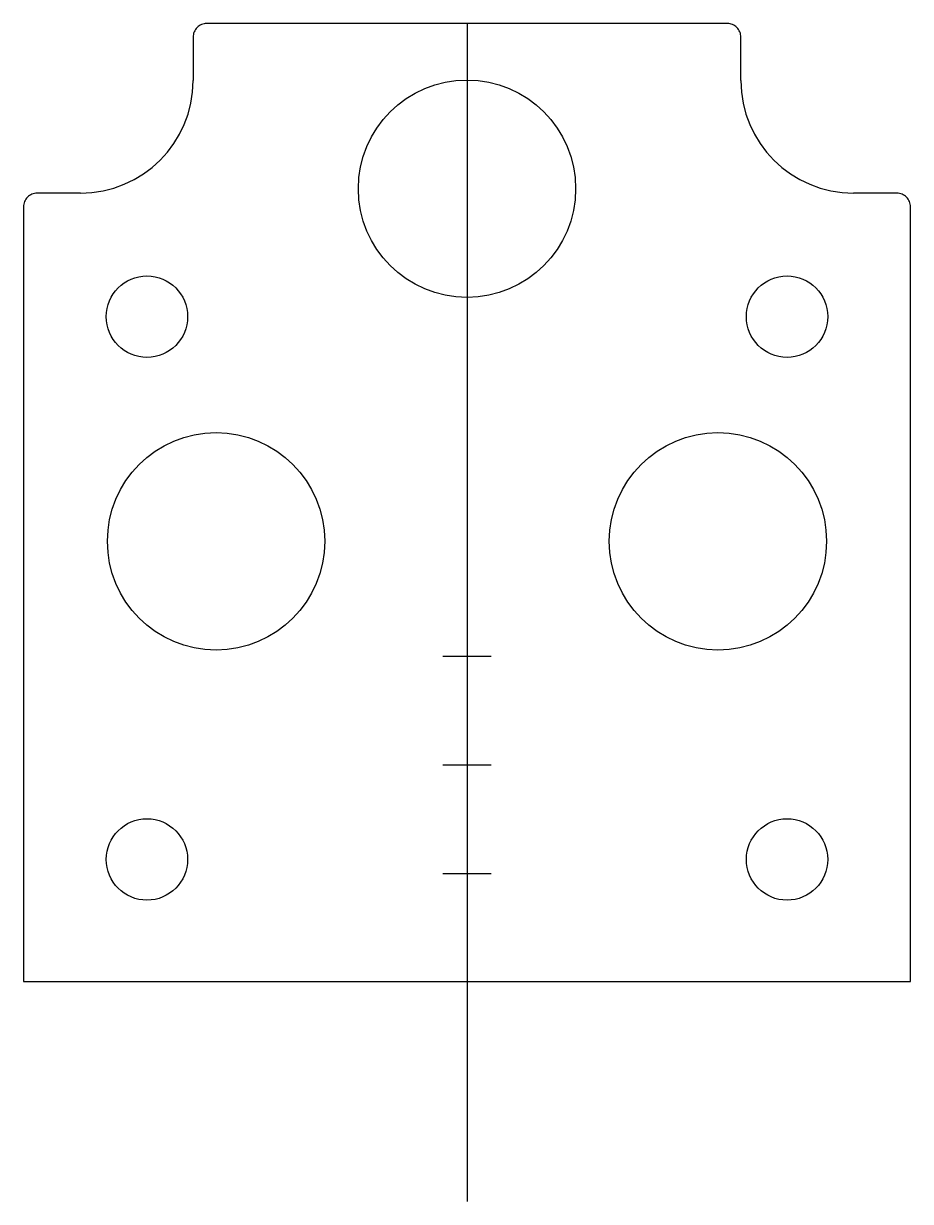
# Model space of a CAD drawing. Extents: x -16.3 to 16.3, y 0 to 43.4.
import ezdxf

# ---------------------------------------------------------------- set-up
doc = ezdxf.new("R2010")
doc.units = 0
doc.header["$MEASUREMENT"] = 0
doc.layers.add('MODELSKETCH_VISIBLE', color=7, linetype='CONTINUOUS')

msp = doc.modelspace()

# ---------------------------------------------------------------- linework, layer by layer
at = {"layer": 'MODELSKETCH_VISIBLE'}
for p, q in [((9.598, 43.398), (-9.598, 43.398)), ((0, 43.398), (0, 0)), ((-10.098, 42.898), (-10.098, 41.3)), ((10.098, 41.3), (10.098, 42.898)), ((-14.25, 37.148), (-15.848, 37.148)), ((15.848, 37.148), (14.25, 37.148)), ((-16.348, 36.648), (-16.348, 8.1)), ((16.348, 8.1), (16.348, 36.648)), ((-0.891, 20.088), (0.891, 20.088)), ((-0.891, 16.088), (0.891, 16.088)), ((-0.891, 12.088), (0.891, 12.088)), ((-16.348, 8.1), (16.348, 8.1))]:
    msp.add_line(p, q, dxfattribs=at)
for centre, radius in [((0, 37.311), 4.004), ((-11.8, 32.6), 1.5), ((11.8, 32.6), 1.5), ((-9.251, 24.321), 4.004), ((9.251, 24.321), 4.004), ((-11.8, 12.6), 1.5), ((11.8, 12.6), 1.5)]:
    msp.add_circle(centre, radius, dxfattribs=at)
for centre, start, end in [((-14.25, 41.3), 270, 0), ((14.25, 41.3), 180, 270)]:
    msp.add_arc(centre, 4.152, start, end, dxfattribs=at)
for points in [[(-9.598, 43.398), (-9.664, 43.398), (-9.728, 43.385), (-9.789, 43.36), (-9.85, 43.335), (-9.904, 43.298), (-9.951, 43.251), (-9.998, 43.205), (-10.034, 43.151), (-10.06, 43.089), (-10.085, 43.028), (-10.098, 42.965), (-10.098, 42.898)], [(10.098, 42.898), (10.098, 42.964), (10.085, 43.028), (10.06, 43.089), (10.035, 43.15), (9.998, 43.204), (9.951, 43.251), (9.905, 43.298), (9.851, 43.334), (9.789, 43.36), (9.728, 43.385), (9.665, 43.398), (9.598, 43.398)], [(-15.848, 37.148), (-15.914, 37.148), (-15.978, 37.135), (-16.039, 37.11), (-16.1, 37.085), (-16.154, 37.048), (-16.201, 37.001), (-16.248, 36.955), (-16.284, 36.901), (-16.31, 36.839), (-16.335, 36.778), (-16.348, 36.715), (-16.348, 36.648)], [(16.348, 36.648), (16.348, 36.714), (16.335, 36.778), (16.31, 36.839), (16.285, 36.9), (16.248, 36.954), (16.201, 37.001), (16.155, 37.048), (16.101, 37.084), (16.039, 37.11), (15.978, 37.135), (15.915, 37.148), (15.848, 37.148)]]:
    msp.add_open_spline(points, degree=3, knots=[0.0003172, 0.0003172, 0.0003172, 0.0003172, 0.25, 0.25, 0.25, 0.5, 0.5, 0.5, 0.75, 0.75, 0.75, 0.9996828, 0.9996828, 0.9996828, 0.9996828], dxfattribs=at)

doc.saveas('drawing.dxf')
